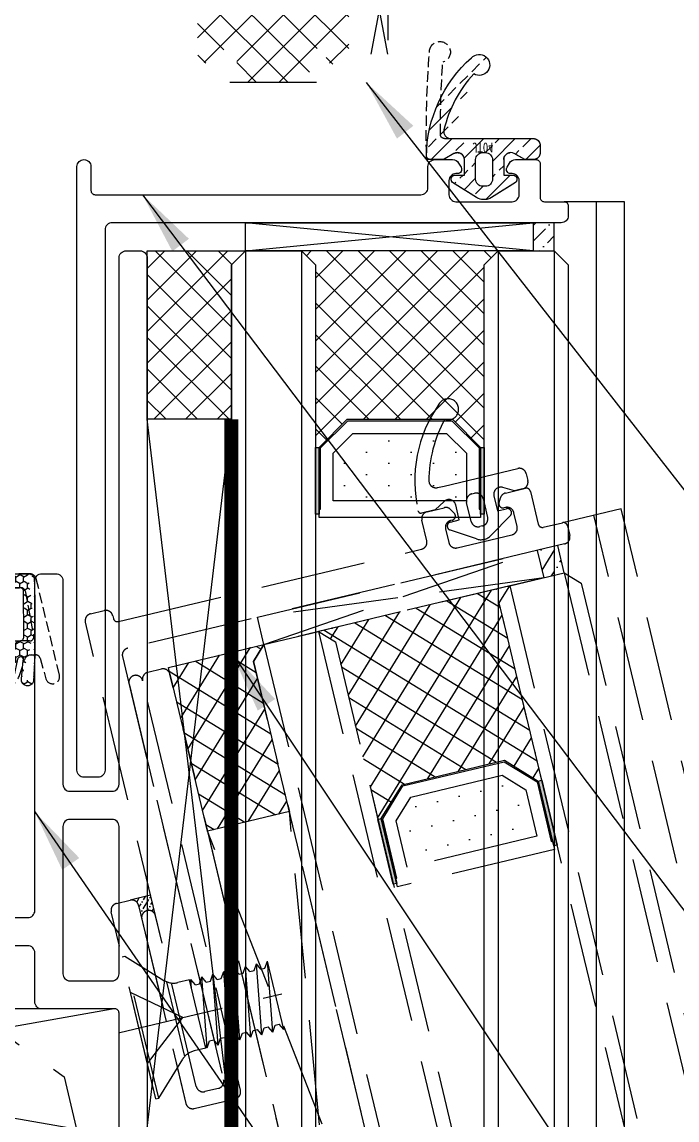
# Model space of a CAD drawing. Extents: x -160106 to 966792, y -663931 to 1550022.
# Drawn here: x -54672.7 to -54626, y -86045.3 to -85967.1 of the extents above; entities that cross this region are included whole.
import ezdxf
from ezdxf.enums import TextEntityAlignment as Align

# ---------------------------------------------------------------- set-up
doc = ezdxf.new("R2010")
doc.units = 0
doc.linetypes.add('ZN-DASH', pattern=[0.35, 0.25, -0.1])
for name, color, linetype in [('!ZN1-填充-8', 8, 'Continuous'), ('!ZN1-标注-173', 173, 'Continuous'), ('!ZN3-玻璃幕墙-4', 4, 'Continuous'), ('!ZN4-辅助材料-1', 1, 'Continuous'), ('!ZN5-铝材投影-112', 112, 'Continuous'), ('!ZN5-铝材断面-6', 6, 'Continuous'), ('!ZN6-虚线-8', 8, 'ZN-DASH'), ('1辅助材料', 1, 'Continuous'), ('Fill', 8, 'Continuous')]:
    doc.layers.add(name, color=color, linetype=linetype)
doc.styles.add('ZNDimTStyle', font='ROMANS.shx', dxfattribs={"width": 0.7, "bigfont": 'CHINESE.shx'})
doc.styles.add('黑体', font='simhei.ttf', dxfattribs={"height": 12})
doc.dimstyles.new('ZN机械-3', dxfattribs={"dimscale": 3, "dimtxt": 2.5, "dimasz": 1.5, "dimexe": 1, "dimexo": 2, "dimgap": 0.9, "dimtad": 1, "dimdec": 0, "dimzin": 0, "dimdsep": 46, "dimtxsty": 'ZNDimTStyle', "dimcen": 2.5, "dimdle": 1, "dimclrd": 173, "dimclre": 173, "dimclrt": 7, "dimazin": 2, "dimtfac": 1, "dimtdec": 4, "dimtix": 1, "dimtmove": 2, "dimatfit": 3, "dimfxl": 0, "dimfrac": 2, "dimtolj": 1, "dimtzin": 0, "dimarcsym": 0})

# ---------------------------------------------------------------- blocks, each defined once
blk = doc.blocks.new('*U1374')
at = {"layer": '!ZN1-填充-8'}
h = blk.add_hatch(dxfattribs=at)
h.set_pattern_fill('ANSI37', color=256, scale=0.5, style=0)
h.set_pattern_definition([(45, (6, 0), (-1.12253, 1.12253), []), (135, (6, 0), (-1.12253, -1.12253), [])])
h.paths.add_polyline_path([(0, 5), (0, 19), (1, 18), (14, 18), (14, 17.75), (12, 15.75), (12, 8.25), (14, 6.25), (14, 6), (1, 6)])
for points in [[(18.75, 18), (14, 18), (14, 17.75), (18.75, 17.75)], [(18.75, 6.25), (14, 6.25), (14, 6), (18.75, 6)]]:
    blk.add_hatch(color=256, dxfattribs=at).paths.add_polyline_path(points)
h = blk.add_hatch(dxfattribs=at)
h.set_pattern_fill('DOTS', color=8, style=0)
h.set_pattern_definition([(0, (6, 0), (0.79375, 1.5875), [0, -1.5875])])
h.paths.add_polyline_path([(13, 15.336), (13, 8.664), (14.414, 7.25), (17.8, 7.25), (17.8, 16.75), (14.414, 16.75)])
for p, q in [((0, 23), (421.5, 23)), ((0, 19), (421.5, 19)), ((0, 5), (421.5, 5)), ((0, 1), (421.5, 1))]:
    blk.add_line(p, q, dxfattribs=at)
at = {"layer": '!ZN3-玻璃幕墙-4'}
for points in [[(421.5, 24), (1, 24), (0, 23), (0, 19), (1, 18), (421.5, 18)], [(421.5, 6), (1, 6), (0, 5), (0, 1), (1, 0), (421.5, 0)]]:
    blk.add_lwpolyline(points, dxfattribs=at)
at = {"layer": '!ZN4-辅助材料-1'}
for points in [[(0, 5), (0, 19), (1, 18), (14, 18), (14, 17.75), (12, 15.75), (12, 8.25), (12, 8.25), (14, 6.25), (14, 6), (1, 6), (0, 5)], [(18.75, 18), (14, 18), (14, 17.75), (18.75, 17.75)], [(12, 15.75), (12, 8.25), (14, 6.25), (19, 6.25), (19, 17.75), (14, 17.75)], [(13, 15.336), (13, 8.664), (14.414, 7.25), (17.8, 7.25), (17.8, 16.75), (14.414, 16.75)], [(18.75, 6.25), (14, 6.25), (14, 6), (18.75, 6)]]:
    blk.add_lwpolyline(points, close=True, dxfattribs=at)
blk.add_lwpolyline([(18.4, 17.75), (18.4, 17.65), (14.041, 17.65), (12.1, 15.709), (12.1, 8.291), (14.041, 6.35), (18.4, 6.35), (18.4, 6.25), (18.4, 6.35)], dxfattribs=at)
at = {"layer": 'Defpoints', "color": 250}
for p in [(0, 24), (0, 18), (0, 6), (12, 6), (0, 0)]:
    blk.add_point(p, dxfattribs=at)
blk = doc.blocks.new('JT03')
at = {"layer": '!ZN1-填充-8', "ltscale": 15}
h = blk.add_hatch(dxfattribs=at)
h.set_pattern_fill('ANSI36', color=256, scale=0.4, style=0)
h.set_pattern_definition([(45, (34118.9051, 42239.53565), (0.3367596045, 1.234785217), [1.5875, -0.3175, 0, -0.3175])])
edge = h.paths.add_edge_path(flags=16)
edge.add_line((0.3, -3), (-0.3, -3))
edge.add_arc((-0.3, -2.7), 0.3, 180, 270, ccw=False)
edge.add_line((-0.6, -2.7), (-0.6, -1.3))
edge.add_arc((-0.3, -1.3), 0.3, 90, 180, ccw=False)
edge.add_line((-0.3, -1), (0.3, -1))
edge.add_arc((0.3, -1.3), 0.3, 0, 90, ccw=False)
edge.add_line((0.6, -1.3), (0.6, -2.7))
edge.add_arc((0.3, -2.7), 0.3, -90, 0, ccw=False)
edge = h.paths.add_edge_path()
edge.add_line((1.4, -2.999), (1.4, -1.8))
edge.add_line((1.4, -1.8), (2.044, -1.8))
edge.add_arc((2.044, -1.5), 0.3, 270, 408.59794)
edge.add_line((2.243, -1.275), (0.532, -0.2))
edge.add_arc((0, -1.046), 1, 57.84456, 122.15545)
edge.add_line((-0.532, -0.2), (-2.243, -1.275))
edge.add_arc((-2.044, -1.5), 0.3, 131.40206, 270)
edge.add_line((-2.044, -1.8), (-1.4, -1.8))
edge.add_line((-1.4, -1.8), (-1.4, -2.999))
edge.add_line((-1.4, -2.999), (-3.5, -2.999))
edge.add_arc((-3.5, -3.499), 0.5, 90, 180)
edge.add_line((-4, -3.499), (-4, -4.099))
edge.add_line((-4, -4.099), (-1.325, -4.099))
edge.add_line((-1.325, -4.099), (-1.085, -4.419))
edge.add_arc((-0.925, -4.299), 0.2, 216.8699, 323.1301)
edge.add_line((-0.765, -4.419), (-0.585, -4.179))
edge.add_arc((-0.425, -4.299), 0.2, 36.8699, 143.1301, ccw=False)
edge.add_line((-0.265, -4.179), (-0.085, -4.419))
edge.add_arc((0.075, -4.299), 0.2, 216.8699, 323.1301)
edge.add_line((0.235, -4.419), (0.415, -4.179))
edge.add_arc((0.575, -4.299), 0.2, 36.8699, 143.1301, ccw=False)
edge.add_line((0.735, -4.179), (0.915, -4.419))
edge.add_arc((1.075, -4.299), 0.2, 216.8699, 323.1301)
edge.add_line((1.235, -4.419), (1.475, -4.099))
edge.add_line((1.475, -4.099), (4, -4.099))
edge.add_line((4, -4.099), (4, -3.5))
edge.add_arc((3.5, -3.5), 0.5, 359.99799, 449.96353)
edge.add_line((3.5, -3), (1.4, -2.999))
at = {"layer": '!ZN1-填充-8', "ltscale": 20}
h = blk.add_hatch(dxfattribs=at)
h.set_pattern_fill('HONEY', color=256, scale=0.2, style=0)
h.set_pattern_definition([(0, (0, 0), (0.47625, 0.274963), [0.3175, -0.635]), (120, (0, 0), (-0.47625, 0.274963), [0.3175, -0.635]), (60, (0, 0), (6e-08, 0.549926), [-0.635, 0.3175])])
edge = h.paths.add_edge_path()
edge.add_arc((-0.596, 44.976), 51.982, 266.61507, 270.65732, ccw=False)
edge.add_arc((-3.544, -6.486), 0.446, 83.50559, 254.23462, ccw=False)
edge.add_line((-3.494, -6.042), (-2.175, -6.179))
edge.add_arc((-2.13, -5.977), 0.206, 257.48351, 437.48351)
edge.add_line((-2.086, -5.776), (-3.317, -5.503))
edge.add_arc((-3, -4.555), 1, 180, 251.49798, ccw=False)
edge.add_line((-4, -4.555), (-4, -4.099))
edge.add_line((-4, -4.099), (-3, -4.099))
edge.add_line((-3, -4.099), (-3, -4.193))
edge.add_arc((-2.5, -4.193), 0.5, 180, 251.79911)
edge.add_line((-2.656, -4.668), (-1.132, -5.042))
edge.add_arc((-1.288, -5.517), 0.5, 0, 71.79911, ccw=False)
edge.add_line((-0.788, -5.517), (-0.788, -5.921))
edge.add_arc((-0.488, -5.921), 0.301, 179.98318, 270.35947)
edge.add_line((-0.486, -6.221), (2.781, -6.202))
edge.add_arc((2.7, -5.913), 0.3, 285.75378, 359.99721)
edge.add_line((3, -5.913), (3, -4.099))
edge.add_line((3, -4.099), (4, -4.099))
edge.add_line((4, -4.099), (4, -6.519))
edge.add_arc((3.605, -6.563), 0.397, -85.63524, 6.43671, ccw=False)
edge.add_arc((0.524, 101.742), 108.746, 269.72348, 271.6397, ccw=False)
at = {"layer": '!ZN4-辅助材料-1'}
blk.add_lwpolyline([(1.4, -2.999), (1.4, -1.8), (2.044, -1.8, 0.691129), (2.243, -1.275), (0.532, -0.2, 0.288214), (-0.532, -0.2), (-2.243, -1.275, 0.691129), (-2.044, -1.8), (-1.4, -1.8), (-1.4, -2.999), (-3.5, -2.999, 0.414214), (-4, -3.499), (-4, -4.099), (-1.325, -4.099), (-1.085, -4.419, 0.5), (-0.765, -4.419), (-0.585, -4.179, -0.5), (-0.265, -4.179), (-0.085, -4.419, 0.5), (0.235, -4.419), (0.415, -4.179, -0.5), (0.735, -4.179), (0.915, -4.419, 0.5), (1.235, -4.419), (1.475, -4.099), (4, -4.099), (4, -3.5, 0.414037), (3.5, -3)], format="xyb", close=True, dxfattribs=at)
at = {"layer": '!ZN4-辅助材料-1', "color": 1}
blk.add_lwpolyline([(0.3, -3), (-0.3, -3, -0.414214), (-0.6, -2.7), (-0.6, -1.3, -0.414214), (-0.3, -1), (0.3, -1, -0.414214), (0.6, -1.3), (0.6, -2.7, -0.414214)], format="xyb", close=True, dxfattribs=at)
at = {"layer": '!ZN4-辅助材料-1'}
blk.add_lwpolyline([(0, -7.002, -0.017639), (-3.666, -6.915, -0.9222), (-3.494, -6.042), (-2.175, -6.179, 1), (-2.086, -5.776), (-3.317, -5.503, -0.3225), (-4, -4.555), (-4, -4.099), (-3, -4.099), (-3, -4.193, 0.323951), (-2.656, -4.668), (-1.132, -5.042, -0.323951), (-0.788, -5.517), (-0.788, -5.921, 0.416138), (-0.486, -6.221), (2.781, -6.202, 0.335777), (3, -5.913), (3, -4.099), (4, -4.099), (4, -6.519, -0.424845), (3.636, -6.959, -0.008361), (-0.001, -7.002)], format="xyb", dxfattribs=at)
at = {"layer": '!ZN6-虚线-8', "color": 8, "linetype": 'ZN-DASH', "ltscale": 3}
blk.add_lwpolyline([(-4, -4.099), (-4, -4.928, 0.3225), (-3.317, -5.876), (-2.132, -6.266, -0.323951), (-1.788, -6.741), (-1.788, -7.082, -0.33579), (-2.007, -7.371), (-3.478, -7.786, 1), (-3.206, -8.748), (3.636, -7.1, 0.335777), (4, -6.619), (4, -4.099), (3, -4.099), (3, -6.013, -0.335777), (2.781, -6.302), (-0.407, -6.919, -0.497241), (-0.788, -6.631), (-0.788, -6.017, 0.323951), (-1.132, -5.542), (-2.656, -5.041, -0.323951), (-3, -4.566), (-3, -4.099)], format="xyb", close=True, dxfattribs=at)
at = {"layer": 'Defpoints', "ltscale": 15, "style": '黑体', "width": 0.8}
blk.add_text('JT03', height=0.7, dxfattribs=at).set_placement((0.994, -3.903), align=Align.CENTER)
blk = doc.blocks.new('g4')
at = {"layer": '!ZN4-辅助材料-1', "linetype": 'ZN-DASH', "ltscale": 30}
blk.add_lwpolyline([(-54.668, 190.199), (-49.383, 200.32, -0.455726), (-46.447, 201.022), (-37.16, 194.38), (9.766, -2.15, -0.626789), (-7.742, -6.33)], format="xyb", close=True, dxfattribs=at)
blk = doc.blocks.new('滑撑')
at = {"layer": '!ZN4-辅助材料-1', "linetype": 'ZN-DASH', "ltscale": 20}
blk.add_blockref('g4', (54.241, -217.216), dxfattribs=at)
blk = doc.blocks.new('20201207132729修')
at = {"layer": '!ZN1-填充-8', "linetype": 'ZN-DASH', "ltscale": 30}
h = blk.add_hatch(dxfattribs=at)
h.set_pattern_fill('ANSI36', color=256, scale=0.5, angle=13.42936, style=0)
h.set_pattern_definition([(58.429364, (-83369.4192, -47808.5754), (0.0509714196, 1.59904209), [1.984375, -0.396875, 0, -0.396875])])
h.paths.add_polyline_path([(21.182, 36.158), (21.646, 34.213), (20.187, 33.864), (19.723, 35.81)])
h = blk.add_hatch(dxfattribs=at)
h.set_pattern_fill('ANSI37', color=256, scale=0.5, angle=13.42936, style=0)
h.set_pattern_definition([(58.429364, (-51111.8048, -40075.5708), (-1.35254264, 0.83113456), []), (148.429364, (-51111.8048, -40075.5708), (-0.83113456, -1.35254264), [])])
h.paths.add_polyline_path([(17.755, 33.284), (4.138, 30.032), (5.343, 29.292), (8.362, 16.647), (8.606, 16.705), (10.086, 19.115), (17.381, 20.857), (19.791, 19.376), (20.034, 19.434), (17.015, 32.079)])
h = blk.add_hatch(dxfattribs=at)
h.set_pattern_fill('ANSI37', color=256, angle=103.42936, style=0)
h.set_pattern_definition([(148.429364, (-2176.137, -61497.5225), (-0.83113456, -1.35254264), []), (238.429364, (-2176.137, -61497.5225), (1.35254264, -0.83113456), [])])
h.paths.add_polyline_path([(-3.774, 15.806), (-6.445, 26.991), (-6.561, 27.478), (0.248, 29.103), (-0.493, 27.898), (2.062, 17.199)])
h = blk.add_hatch(dxfattribs=at)
h.set_pattern_fill('DOTS', color=256, angle=13.42936, style=0)
h.set_pattern_definition([(13.429364, (-51111.8048, -40075.5708), (0.40335529, 1.72843855), [0, -1.5875])])
h.paths.add_polyline_path([(10.722, 18.239), (17.211, 19.788), (18.915, 18.741), (19.701, 15.448), (10.461, 13.242), (9.674, 16.535)])
for points in [[(20.894, 14.756), (19.791, 19.376), (20.034, 19.434), (21.137, 14.814)], [(9.466, 12.027), (8.362, 16.647), (8.606, 16.705), (9.709, 12.085)]]:
    blk.add_hatch(color=256, dxfattribs=at).paths.add_polyline_path(points)
h = blk.add_hatch(dxfattribs=at)
h.set_pattern_fill('ANSI36', color=256, scale=0.2, angle=13.42936, style=0)
h.set_pattern_definition([(58.42936397, (-26177.54353, -50554.8144), (0.0203885678, 0.639616836), [0.79375, -0.15875, 0, -0.15875])])
h.paths.add_polyline_path([(-8.078, 10.151), (-8.078, 10.151, -0.414214), (-7.476, 9.781), (-7.824, 11.24), (-9.283, 10.892, -0.414214), (-8.681, 10.522), (-8.449, 9.549, -0.414214)])
for p, q in [((119.898, -364.353), (23.751, 38.314)), ((21.646, 34.213), (21.182, 36.158)), ((0.248, 29.103), (19.723, 35.81)), ((20.187, 33.864), (-0.217, 31.049)), ((21.646, 34.213), (116.814, -364.353)), ((17.755, 33.284), (112.701, -364.353)), ((4.138, 30.032), (98.308, -364.353)), ((0.248, 29.103), (94.195, -364.353)), ((6.213, -26.019), (2.062, 17.199)), ((12.049, -24.625), (-3.774, 15.806)), ((-7.824, 11.24), (-9.283, 10.892)), ((-9.86, 6.847), (-9.665, 6.894)), ((-7.445, -3.268), (-9.86, 6.847)), ((-7.25, -3.222), (-9.665, 6.894)), ((-9.665, 6.894), (-6.871, 5.177)), ((-0.456, 5.872), (-0.284, 6.358)), ((0.099, 1.309), (-0.284, 6.358)), ((0.032, 5.988), (-0.284, 6.358)), ((0.322, 6.057), (0.494, 6.544)), ((1.655, 1.68), (0.494, 6.544)), ((0.877, 1.495), (0.494, 6.544)), ((-3.568, 5.128), (-3.397, 5.615)), ((-3.014, 0.566), (-3.397, 5.615)), ((-3.08, 5.245), (-3.397, 5.615)), ((-2.79, 5.314), (-2.619, 5.8)), ((-2.236, 0.751), (-2.619, 5.8)), ((-2.302, 5.431), (-2.619, 5.8)), ((-2.302, 5.431), (-2.012, 5.5)), ((-2.012, 5.5), (-1.841, 5.986)), ((-1.458, 0.937), (-1.841, 5.986)), ((-1.524, 5.617), (-1.841, 5.986)), ((-1.524, 5.617), (-1.234, 5.686)), ((-1.234, 5.686), (-1.063, 6.172)), ((-0.679, 1.123), (-1.063, 6.172)), ((-0.746, 5.802), (-1.063, 6.172)), ((-0.746, 5.802), (-0.456, 5.872)), ((0.032, 5.988), (0.322, 6.057)), ((-5.392, -0.239), (-6.66, 5.072)), ((-5.05, 5.22), (-5.888, 5.02)), ((-3.889, 0.357), (-5.05, 5.22)), ((-5.014, 5.069), (-4.953, 5.243)), ((-4.637, 4.873), (-4.953, 5.243)), ((-4.905, 4.612), (-4.953, 5.243)), ((-4.637, 4.873), (-4.346, 4.943)), ((-4.346, 4.943), (-4.175, 5.429)), ((-3.792, 0.38), (-4.175, 5.429)), ((-3.859, 5.059), (-4.175, 5.429)), ((-3.859, 5.059), (-3.568, 5.128)), ((-3.08, 5.245), (-2.79, 5.314)), ((-10.019, 1.463), (1.534, 4.222)), ((-5.54, 2.533), (-9.256, 4.318)), ((-8.048, -0.739), (-5.54, 2.533)), ((-0.679, 1.123), (-0.508, 1.609)), ((-0.508, 1.609), (-0.218, 1.678)), ((0.099, 1.309), (-0.218, 1.678)), ((0.099, 1.309), (0.27, 1.795)), ((0.27, 1.795), (0.56, 1.864)), ((0.877, 1.495), (0.56, 1.864)), ((0.877, 1.495), (1.048, 1.981)), ((1.048, 1.981), (1.339, 2.05)), ((1.655, 1.68), (1.339, 2.05)), ((-3.792, 0.38), (-3.62, 0.866)), ((-3.62, 0.866), (-3.33, 0.935)), ((-3.014, 0.566), (-3.33, 0.935)), ((-3.014, 0.566), (-2.842, 1.052)), ((-2.842, 1.052), (-2.552, 1.121)), ((-2.236, 0.751), (-2.552, 1.121)), ((-2.236, 0.751), (-2.064, 1.237)), ((-2.064, 1.237), (-1.774, 1.307)), ((-1.458, 0.937), (-1.774, 1.307)), ((-1.458, 0.937), (-1.286, 1.423)), ((-1.286, 1.423), (-0.996, 1.493)), ((-0.679, 1.123), (-0.996, 1.493)), ((-3.889, 0.357), (-4.727, 0.156)), ((-3.792, 0.38), (-3.934, 0.546)), ((-7.25, -3.222), (-5.533, -0.427)), ((-7.445, -3.268), (-7.25, -3.222))]:
    blk.add_line(p, q, dxfattribs=at)
for points in [[(13.077, 40.389), (18.33, 41.643, -0.414214), (18.932, 41.273), (19.048, 40.789, -0.414214), (18.678, 40.187), (18.098, 40.048), (17.262, 40.293, 0.575867), (16.635, 39.697), (16.89, 38.629), (17.517, 38.779, -0.691129), (17.832, 38.314), (16.418, 36.871, -0.288214), (15.383, 36.624), (13.469, 37.272, -0.691129), (13.54, 37.829), (14.167, 37.979), (13.912, 39.046, 0.575867), (13.084, 39.295), (12.449, 38.699), (11.476, 38.467, -0.414214), (11.235, 38.615), (11.233, 38.624, -0.21258), (12.716, 46.227, -2.116586), (13.135, 45.146, 0.127199), (12.002, 40.766, 0.484661), (12.618, 40.28), (13.077, 40.389)], [(-8.39, 26.527, -0.414214), (-8.02, 27.129), (-7.047, 27.361, -0.414214), (-6.445, 26.991), (6.445, -26.991, 0.414214)], [(-5.169, -12.8), (-10.626, 10.057, -0.414214), (-10.256, 10.66), (-9.283, 10.892, -0.414214), (-8.681, 10.522), (-5.313, -3.582, 0.414214), (-4.711, -3.952), (-1.793, -3.255, 0.414214), (-1.423, -2.653), (-8.39, 26.527)], [(-8.39, 26.527, 0.414214), (-8.993, 26.897), (-8.993, 26.897, 0.414214), (-9.363, 26.295), (-2.628, -1.913, -0.414214), (-2.998, -2.515), (-3.97, -2.747, -0.414214), (-4.573, -2.377), (-7.476, 9.781, 0.414214), (-8.078, 10.151), (-8.079, 10.151, 0.414214), (-8.449, 9.549), (-5.313, -3.582, 0.414214), (-4.711, -3.952), (-1.793, -3.255, 0.414214), (-1.423, -2.653), (-8.39, 26.527)]]:
    blk.add_lwpolyline(points, format="xyb", dxfattribs=at)
for points in [[(-10.524, 31.158), (-10.478, 30.963, 0.414214), (-10.116, 30.741), (11.477, 35.897, 0.414214), (11.847, 36.499), (11.499, 37.958, -0.414214), (11.869, 38.561), (13.088, 38.852, -0.267949), (13.568, 38.709), (13.806, 38.458, -0.57735), (13.657, 37.96), (13.56, 37.937, 0.414214), (13.19, 37.334), (13.422, 36.361, 0.414214), (14.025, 35.991), (17.915, 36.92, 0.414214), (18.286, 37.523), (18.053, 38.495, 0.414214), (17.451, 38.866), (17.354, 38.842, -0.57735), (16.996, 39.22), (17.095, 39.552, -0.267949), (17.458, 39.895), (18.872, 40.233, -0.414214), (19.234, 40.011), (19.791, 37.677, 0.414214), (20.152, 37.454), (21.514, 37.78, -0.414214), (21.876, 37.557), (22.038, 36.877, -0.414214), (21.668, 36.274), (19.762, 35.819), (-9.457, 28.842, 0.414214), (-9.827, 28.24), (-2.628, -1.913, -0.414214), (-2.998, -2.515), (-3.97, -2.747, -0.414214), (-4.573, -2.377), (-12.469, 30.693, -0.414214), (-12.099, 31.296), (-11.126, 31.528, -0.414214)], [(15.857, 39.511), (16.182, 38.151, -0.414214), (15.812, 37.549), (15.617, 37.502, -0.414214), (15.015, 37.873), (14.69, 39.232, -0.414214), (15.06, 39.835), (15.255, 39.881, -0.414214)]]:
    blk.add_lwpolyline(points, format="xyb", close=True, dxfattribs=at)
for points in [[(121.954, -364.353), (25.697, 38.778), (21.514, 37.78)], [(111.673, -364.353), (17.015, 32.079), (17.755, 33.284), (21.646, 34.213), (22.851, 33.472), (117.842, -364.353)], [(93.167, -364.353), (-0.493, 27.898), (0.248, 29.103), (4.138, 30.032), (5.343, 29.292), (99.336, -364.353)], [(9.627, 12.426), (9.725, 12.449), (8.712, 16.688), (10.15, 19.028), (17.364, 20.75), (19.703, 19.313), (20.716, 15.073), (20.813, 15.097), (20.716, 15.073)]]:
    blk.add_lwpolyline(points, dxfattribs=at)
for points in [[(-0.217, 31.049), (19.723, 35.81), (20.187, 33.864), (0.248, 29.103)], [(17.755, 33.284), (4.138, 30.032), (5.343, 29.292), (8.362, 16.647), (8.606, 16.705), (10.086, 19.115), (17.381, 20.857), (17.381, 20.857), (19.791, 19.376), (20.034, 19.434), (17.015, 32.079), (17.755, 33.284)], [(-3.774, 15.806), (-6.445, 26.991), (-6.561, 27.478), (0.248, 29.103), (-0.493, 27.898), (2.062, 17.199)], [(10.086, 19.115), (17.381, 20.857), (19.791, 19.376), (20.952, 14.513), (9.767, 11.842), (8.606, 16.705)], [(10.722, 18.239), (17.211, 19.788), (18.915, 18.741), (19.701, 15.448), (10.461, 13.242), (9.674, 16.535)], [(20.894, 14.756), (19.791, 19.376), (20.034, 19.434), (21.137, 14.814)], [(12.049, -24.625), (2.062, 17.199), (-3.774, 15.806), (6.213, -26.019)], [(9.466, 12.027), (8.362, 16.647), (8.606, 16.705), (9.709, 12.085)]]:
    blk.add_lwpolyline(points, close=True, dxfattribs=at)
for centre, start, end in [((-6.19, 6.284), 238.42936, 283.42936), ((-4.425, -1.108), 103.42936, 148.42936)]:
    blk.add_arc(centre, 1.3, start, end, dxfattribs=at)
for p in [(16.783, 33.051), (5.111, 30.265), (-0.725, 28.871), (19.57, 21.38)]:
    blk.add_point(p, dxfattribs=at)
blk = doc.blocks.new('JT04')
at = {"layer": '!ZN1-填充-8'}
h = blk.add_hatch(dxfattribs=at)
h.set_pattern_fill('ANSI33', color=256, scale=0.5, style=0)
h.set_pattern_definition([(45, (35969.105, 42810.8134), (-1.122532015, 1.122532015), []), (45, (35970.2275, 42810.8134), (-1.122532015, 1.122532015), [0.79375, -0.396875])])
edge = h.paths.add_edge_path(flags=16)
edge.add_line((-2.998, -0.6), (-1.6, -0.6))
edge.add_arc((-1.6, -0.1), 0.5, 270, 360)
edge.add_line((-1.1, -0.1), (-1.1, 0.1))
edge.add_arc((-1.6, 0.1), 0.5, 0, 90)
edge.add_line((-1.6, 0.6), (-2.998, 0.6))
edge.add_arc((-2.998, 0.1), 0.5, 90, 180)
edge.add_line((-3.498, 0.1), (-3.498, -0.1))
edge.add_arc((-2.998, -0.1), 0.5, 180, 270)
edge = h.paths.add_edge_path()
edge.add_line((-4.498, 1.9), (-4.498, -3.5))
edge.add_arc((-3.998, -3.5), 0.5, 180, 270)
edge.add_line((-3.998, -4), (-3.5, -4))
edge.add_arc((-3.5, -3.5), 0.5, 270, 360)
edge.add_line((-3, -3.5), (-3, -2.904))
edge.add_line((-3, -2.904), (-3.432, -2.148))
edge.add_arc((-2.998, -1.9), 0.5, 90, 209.74488, ccw=False)
edge.add_line((-2.998, -1.4), (-1.9, -1.4))
edge.add_line((-1.9, -1.4), (-1.9, -2.044))
edge.add_arc((-1.6, -2.044), 0.3, 180, 318.59794)
edge.add_line((-1.375, -2.243), (-0.3, -0.532))
edge.add_arc((-1.146, 0), 1, 327.84455, 392.15544)
edge.add_line((-0.3, 0.532), (-1.375, 2.243))
edge.add_arc((-1.6, 2.044), 0.3, 41.40206, 180)
edge.add_line((-1.9, 2.044), (-1.9, 1.4))
edge.add_line((-1.9, 1.4), (-2.998, 1.4))
edge.add_arc((-2.998, 1.9), 0.5, 150.25512, 270, ccw=False)
edge.add_line((-3.432, 2.148), (-3, 2.904))
edge.add_line((-3, 2.904), (-3, 3.904))
edge.add_arc((-3.2, 3.904), 0.2, 0, 90)
edge.add_line((-3.2, 4.104), (-3.209, 4.104))
edge.add_arc((-3.133, -5.417), 9.521, 90.45741, 138.46248)
edge.add_arc((-9.75, 0.346), 0.75, 132.78754, 391.63231)
edge.add_arc((-3.015, -5.931), 9.036, 103.4306, 132.42684, ccw=False)
edge.add_arc((-4.998, 2.372), 0.5, 0, 103.4306, ccw=False)
edge.add_line((-4.498, 2.372), (-4.498, 1.9))
at = {"layer": '!ZN4-辅助材料-1', "color": 1}
blk.add_lwpolyline([(-4.498, 1.9), (-4.498, -3.5, 0.414214), (-3.998, -4), (-3.5, -4, 0.414214), (-3, -3.5), (-3, -2.904), (-3.432, -2.148, -0.575867), (-2.998, -1.4), (-1.9, -1.4), (-1.9, -2.044, 0.691129), (-1.375, -2.243), (-0.3, -0.532, 0.288214), (-0.3, 0.532), (-1.375, 2.243, 0.691129), (-1.9, 2.044), (-1.9, 1.4), (-2.998, 1.4, -0.575867), (-3.432, 2.148), (-3, 2.904), (-3, 3.904, 0.414214), (-3.2, 4.104), (-3.209, 4.104, 0.21258), (-10.259, 0.896, 2.116586), (-9.111, 0.739, -0.127199), (-5.114, 2.858, -0.484661), (-4.498, 2.372), (-4.498, 1.9)], format="xyb", dxfattribs=at)
blk.add_lwpolyline([(-2.998, -0.6), (-1.6, -0.6, 0.414214), (-1.1, -0.1), (-1.1, 0.1, 0.414214), (-1.6, 0.6), (-2.998, 0.6, 0.414214), (-3.498, 0.1), (-3.498, -0.1, 0.414214)], format="xyb", close=True, dxfattribs=at)
at = {"layer": '!ZN6-虚线-8', "color": 8, "linetype": 'ZN-DASH', "ltscale": 3}
blk.add_lwpolyline([(-4.498, -3.5, 0.414214), (-3.998, -4), (-3.5, -4, 0.414214), (-3, -3.5), (-3, -2.904), (-3.432, -2.148, -0.575867), (-2.998, -1.4), (-1.9, -1.4), (-1.9, -2.044, 0.691129), (-1.375, -2.243), (-0.3, -0.532, 0.288214), (-0.3, 0.532), (-1.375, 2.243, 0.691129), (-1.9, 2.044), (-1.9, 1.4), (-2.998, 1.4, -0.575867), (-3.432, 2.148), (-3, 2.904), (-3, 3.805, 0.409469), (-3.295, 4.105, 0.021847), (-10.659, 3.896, 2.016412), (-9.937, 2.946, -0.014687), (-4.799, 3.114, -0.415315), (-4.498, 2.814), (-4.498, 1.9)], format="xyb", close=True, dxfattribs=at)
at = {"layer": 'Defpoints', "ltscale": 15, "style": '黑体', "width": 0.8}
blk.add_text('JT04', height=0.7, rotation=270, dxfattribs=at).set_placement((-4.203, 0.086), align=Align.CENTER)
blk = doc.blocks.new('3mm厚胶条')
at = {"layer": 'Fill'}
h = blk.add_hatch(dxfattribs=at)
h.set_pattern_fill('ANSI31', color=256, scale=0.5)
h.set_pattern_definition([(45, (0, 0), (-0.56127, 0.56127), [])])
edge = h.paths.add_edge_path()
edge.add_arc((0.204, 0.3), 0.3, 269.97595, 360, ccw=False)
edge.add_line((0.204, 0), (-0.196, 0))
edge.add_arc((-0.196, 0.3), 0.3, 180, 269.97416, ccw=False)
edge.add_line((-0.496, 0.3), (-0.496, 1.118))
edge.add_arc((-0.625, 1.119), 0.129, 359.2239, 445.19681)
edge.add_line((-0.614, 1.248), (-0.726, 1.243))
edge.add_arc((-0.701, 0.721), 0.522, 92.70673, 167.70673)
edge.add_line((-1.211, 0.832), (-1.413, -2.02))
edge.add_arc((-2.011, -1.941), 0.603, 283.80453, 352.49099, ccw=False)
edge.add_arc((-1.711, -3.237), 0.727, 102.39558, 140.14034)
edge.add_arc((-2.145, -2.852), 0.148, 146.78314, 273.18259)
edge.add_line((-2.137, -3), (-1.716, -3))
edge.add_arc((-1.717, -2.149), 0.851, 270.05518, 332.80197)
edge.add_arc((1.052, -4.488), 2.802, 102.32254, 135.91072, ccw=False)
edge.add_line((0.454, -1.75), (0.769, -1.638))
edge.add_arc((0.782, -1.712), 0.0746, -26.0489, 99.70673, ccw=False)
edge.add_line((0.849, -1.744), (0.857, -2.579))
edge.add_arc((0.656, -2.48), 0.224, 272.70673, 333.9511, ccw=False)
edge.add_line((0.667, -2.704), (0.547, -2.71))
edge.add_arc((0.55, -2.855), 0.145, 91.20641, 274.34912)
edge.add_line((0.561, -3), (0.884, -3))
edge.add_arc((0.838, -2.487), 0.515, 275.1038, 331.81487)
edge.add_line((1.292, -2.73), (1.562, -1.661))
edge.add_arc((-1.092, -1.175), 2.698, 349.63716, 413.7361)
edge.add_line((0.504, 1), (0.504, 0.3))
at = {"layer": '1辅助材料'}
blk.add_lwpolyline([(0.504, 0.3, -0.414337), (0.204, 0), (-0.196, 0, -0.414081), (-0.496, 0.3), (-0.496, 1.118, 0.393774), (-0.614, 1.248), (-0.726, 1.243, 0.339454), (-1.211, 0.832), (-1.413, -2.02, -0.309009), (-1.867, -2.527, 0.166198), (-2.269, -2.771, 0.615201), (-2.137, -3), (-1.716, -3, 0.280837), (-0.96, -2.538, -0.147614), (0.454, -1.75), (0.769, -1.638, -0.611335), (0.849, -1.744), (0.857, -2.579, -0.273777), (0.667, -2.704), (0.547, -2.71, 1.027808), (0.561, -3), (0.884, -3, 0.252626), (1.292, -2.73), (1.562, -1.661, 0.287213), (0.504, 1), (0.504, 0.3)], format="xyb", dxfattribs=at)
blk = doc.blocks.new('20250828095116', base_point=(-112701.345, -32061.512))
at = {"layer": '!ZN1-填充-8'}
h = blk.add_hatch(dxfattribs=at)
h.set_pattern_fill('ANSI37', color=256, angle=90, style=0)
h.set_pattern_definition([(135, (0, 0), (-1.122532015, -1.122532015), []), (225, (0, 0), (1.122532015, -1.122532015), [])])
h.paths.add_polyline_path([(-112708.345, -32049.512), (-112708.345, -32061.012), (-112708.345, -32061.512), (-112701.345, -32061.512), (-112702.345, -32060.512), (-112702.345, -32049.512)])
at = {"layer": '!ZN1-填充-8', "ltscale": 15}
for p, q in [((-112708.345, -31999.012), (-112702.345, -32049.512)), ((-112702.345, -31999.012), (-112708.345, -32049.512))]:
    blk.add_line(p, q, dxfattribs=at)
at = {"layer": '!ZN4-辅助材料-1', "ltscale": 20, "const_width": 1}
blk.add_lwpolyline([(-112702.345, -32049.512), (-112702.345, -31997.046)], dxfattribs=at)
at = {"layer": '!ZN4-辅助材料-1'}
for points in [[(-112702.345, -31999.012), (-112702.345, -32049.512), (-112708.345, -32049.512), (-112708.345, -31999.012)], [(-112708.345, -32049.512), (-112708.345, -32061.012), (-112708.345, -32061.512), (-112701.345, -32061.512), (-112702.345, -32060.512), (-112702.345, -32049.512)]]:
    blk.add_lwpolyline(points, close=True, dxfattribs=at)
at = {"layer": '!ZN1-标注-173', "ltscale": 50, "extrusion": (0, 0, -1), "zscale": -1, "rotation": 270}
blk.add_blockref('3mm厚胶条', (112705.345, -31997.008), dxfattribs=at)
blk = doc.blocks.new('20250828095135', base_point=(-112732.745, -32047.512))
at = {"layer": '!ZN5-铝材断面-6'}
blk.add_lwpolyline([(-112712.345, -32067.512), (-112712.345, -32065.812, -0.414214), (-112712.045, -32065.512), (-112688.845, -32065.512, -0.414214), (-112688.345, -32066.012), (-112688.345, -32067.512, 0.414214), (-112687.845, -32068.012), (-112686.591, -32068.012, 0.267949), (-112686.158, -32067.762), (-112685.985, -32067.462, 0.57735), (-112686.245, -32067.012), (-112686.345, -32067.012, -0.414214), (-112686.845, -32066.512), (-112686.845, -32065.512, -0.414214), (-112686.345, -32065.012), (-112682.345, -32065.012, -0.414214), (-112681.845, -32065.512), (-112681.845, -32066.512, -0.414214), (-112682.345, -32067.012), (-112682.445, -32067.012, 0.57735), (-112682.705, -32067.462), (-112682.532, -32067.762, 0.267949), (-112682.099, -32068.012), (-112680.645, -32068.012, 0.414214), (-112680.345, -32067.712), (-112680.345, -32065.312, -0.414214), (-112680.045, -32065.012), (-112678.645, -32065.012, 0.414214), (-112678.345, -32064.712), (-112678.345, -32064.012, 0.414214), (-112678.845, -32063.512), (-112680.805, -32063.512), (-112710.845, -32063.512, -0.414214), (-112711.345, -32063.012), (-112711.345, -32024.512, 0.414214), (-112711.845, -32024.012), (-112712.845, -32024.012, 0.414214), (-112713.345, -32024.512), (-112713.345, -32067.512, 0.414214), (-112712.845, -32068.012), (-112712.845, -32068.012, 0.414214)], format="xyb", close=True, dxfattribs=at)
blk = doc.blocks.new('20250828095149', base_point=(-112732.745, -32047.512))
at = {"layer": '!ZN1-填充-8', "ltscale": 15}
for p, q in [((-112761.845, -31998.512), (-112710.845, -32007.512)), ((-112761.845, -32007.512), (-112710.845, -31998.512)), ((-112715.845, -32007.512), (-112740.845, -32007.512))]:
    blk.add_line(p, q, dxfattribs=at)
at = {"layer": '!ZN5-铝材断面-6'}
for points in [[(-112730.431, -32014.012), (-112716.845, -32014.012, -0.414214), (-112716.345, -32014.512), (-112716.345, -32038.012, 0.414214), (-112715.845, -32038.512), (-112714.845, -32038.512, 0.414214), (-112714.345, -32038.012), (-112714.345, -32023.512, -0.414214), (-112713.845, -32023.012), (-112710.845, -32023.012, -0.414214), (-112710.345, -32023.512), (-112710.345, -32061.012, 0.414214), (-112709.845, -32061.512), (-112708.845, -32061.512, 0.414214), (-112708.345, -32061.012), (-112708.345, -31998.512, -0.414214), (-112707.345, -31997.512), (-112705.845, -31997.512, 0.414214), (-112705.345, -31997.012, 0.414214), (-112705.845, -31996.512), (-112763.845, -31996.512, 0.414214), (-112764.345, -31997.012), (-112764.345, -32013.512, 0.414214), (-112763.845, -32014.012), (-112760.345, -32014.012, 0.414214), (-112759.845, -32013.512), (-112759.845, -32013.012, 0.414214), (-112760.345, -32012.512), (-112761.845, -32012.512, -0.414214), (-112762.345, -32012.012), (-112762.345, -32010.012, -0.414214), (-112761.845, -32009.512), (-112742.845, -32009.512, -0.414214), (-112742.345, -32010.012), (-112742.345, -32012.012, -0.414214), (-112742.845, -32012.512), (-112744.345, -32012.512, 0.414214), (-112744.845, -32013.012), (-112744.845, -32013.512, 0.414214), (-112744.345, -32014.012), (-112732.259, -32014.012, 0.198912), (-112731.906, -32013.866), (-112731.699, -32013.658, -0.414214), (-112730.991, -32013.658), (-112730.784, -32013.866, 0.198912)], [(-112735.595, -32012.012), (-112739.845, -32012.012, -0.414214), (-112740.345, -32011.512), (-112740.345, -32008.012, 0.414214), (-112740.845, -32007.512), (-112762.045, -32007.512, -0.414214), (-112762.345, -32007.212), (-112762.345, -31998.812, -0.414214), (-112762.045, -31998.512), (-112710.645, -31998.512, -0.414214), (-112710.345, -31998.812), (-112710.345, -32007.212, -0.414214), (-112710.645, -32007.512), (-112715.845, -32007.512, 0.414214), (-112716.345, -32008.012), (-112716.345, -32011.512, -0.414214), (-112716.845, -32012.012), (-112727.095, -32012.012, -0.414214), (-112727.595, -32011.512), (-112727.595, -32008.012, 0.414214), (-112728.095, -32007.512), (-112729.095, -32007.512, 0.414214), (-112729.595, -32008.012), (-112729.595, -32011.512, -0.414214), (-112730.095, -32012.012), (-112732.595, -32012.012, -0.414214), (-112733.095, -32011.512), (-112733.095, -32008.012, 0.414214), (-112733.595, -32007.512), (-112734.595, -32007.512, 0.414214), (-112735.095, -32008.012), (-112735.095, -32011.512, -0.414214)], [(-112710.345, -32010.012), (-112710.345, -32020.512, -0.414214), (-112710.845, -32021.012), (-112713.845, -32021.012, -0.414214), (-112714.345, -32020.512), (-112714.345, -32010.012, -0.414214), (-112713.845, -32009.512), (-112710.845, -32009.512, -0.414214)]]:
    blk.add_lwpolyline(points, format="xyb", close=True, dxfattribs=at)
blk = doc.blocks.new('20200528171243')
at = {"layer": '!ZN1-填充-8', "ltscale": 15}
h = blk.add_hatch(dxfattribs=at)
h.set_pattern_fill('ANSI36', color=256, scale=0.5, style=0)
h.set_pattern_definition([(45, (-2, -29.8455), (0.42095, 1.54348), [1.98438, -0.39687, 0, -0.39687])])
h.paths.add_polyline_path([(-2, -29.845), (0, -29.845), (0, -28.345), (-2, -28.345)])
at = {"layer": '!ZN3-玻璃幕墙-4', "color": 8, "ltscale": 15}
for p, q in [((0, -7.845), (-2, -28.345)), ((0, -28.345), (-2, -7.845))]:
    blk.add_line(p, q, dxfattribs=at)
at = {"layer": '!ZN4-辅助材料-1'}
blk.add_line((0, -29.845), (-2, -29.845), dxfattribs=at)
blk.add_lwpolyline([(-2, -7.845), (-2, -28.345), (0, -28.345), (0, -7.845)], close=True, dxfattribs=at)
blk = doc.blocks.new('20250828100248')
at = {"layer": '!ZN1-填充-8'}
h = blk.add_hatch(dxfattribs=at)
h.set_pattern_fill('ANSI37', color=8)
h.set_pattern_definition([(45, (76333.1129, -6600.1659), (-1.122532015, 1.122532015), []), (135, (76333.1129, -6600.1659), (-1.122532015, -1.122532015), [])])
h.paths.add_polyline_path([(73.565, 85.26, -0.393051), (74.064, 84.796, 0.929735), (75.261, 84.796, -0.47191), (75.891, 85.242, -0.477091), (76.857, 84.46), (76.857, 79.2, -0.414214), (76.057, 78.4, -0.58439), (75.259, 78.75, 1.051799), (74.062, 78.81), (74.062, 77), (68.382, 77, 0.414214), (68.882, 77.5), (68.882, 78.81, 0.959861), (67.684, 78.859, -0.390421), (67.186, 78.4, -0.556017), (66.087, 79.2), (66.087, 84.46, -0.477091), (67.054, 85.242, -0.47191), (67.684, 84.796, 0.929735), (68.881, 84.796, -0.393051), (69.379, 85.26)])
at = {"layer": '!ZN1-填充-8', "color": 8}
for p, q in [((79.644, 79), (78.444, 85.5)), ((79.644, 85.5), (78.444, 79))]:
    blk.add_line(p, q, dxfattribs=at)
at = {"layer": '!ZN1-填充-8', "ltscale": 15}
blk.add_line((35.75, 36.5), (-0.5, 44.5), dxfattribs=at)
blk.add_lwpolyline([(35.75, 38.5), (35.75, 45), (-0.5, 36.5)], dxfattribs=at)
at = {"layer": '!ZN4-辅助材料-1', "ltscale": 15}
for p, q in [((79.644, 84.5), (79.644, 80)), ((74.562, 77), (68.382, 77))]:
    blk.add_line(p, q, dxfattribs=at)
blk = doc.blocks.new('20250828100304')
at = {"layer": '!ZN5-铝材投影-112'}
blk.add_line((92, -407.5), (92, 17.5), dxfattribs=at)
blk.add_lwpolyline([(94, -407.5), (94, 17.5), (89.7, 17.5)], dxfattribs=at)
at = {"layer": '!ZN1-填充-8', "ltscale": 15, "extrusion": (0, 0, -1), "zscale": -1, "rotation": 270}
blk.add_blockref('20200528171243', (-59.154, 14), dxfattribs=at)
at = {"layer": '!ZN1-填充-8', "ltscale": 50, "xscale": -1, "rotation": 180}
blk.add_blockref('20250828095116', (67, 14), dxfattribs=at)
at = {"layer": '!ZN3-玻璃幕墙-4', "xscale": -1, "rotation": 90}
blk.add_blockref('*U1374', (90, 14), dxfattribs=at)
at = {"layer": '!ZN4-辅助材料-1', "extrusion": (0, 0, -1), "zscale": -1, "rotation": 270}
blk.add_blockref('JT04', (-84, 17.5), dxfattribs=at)
at = {"layer": '!ZN5-铝材断面-6', "ltscale": 50}
blk.add_blockref('20250828100248', (-2.5, -51), dxfattribs=at)
at = {"layer": '!ZN5-铝材断面-6', "ltscale": 50, "xscale": -1, "rotation": 180}
for name in ['20250828095135', '20250828095149']:
    blk.add_blockref(name, (35.6, 0), dxfattribs=at)
at = {"ltscale": 30}
blk.add_blockref('20201207132729修', (68.071, -43.147), dxfattribs=at)
at = {"rotation": 90}
blk.add_blockref('JT03', (45, -13), dxfattribs=at)
blk.add_blockref('滑撑', (37, -22))

msp = doc.modelspace()

# ---------------------------------------------------------------- block references
at = {"layer": '!ZN5-铝材断面-6', "ltscale": 50}
msp.add_blockref('20250828100304', (-54723.737, -85997.361), dxfattribs=at)

# ---------------------------------------------------------------- leaders
at = {"layer": '!ZN1-标注-173'}
for points in [[(-54648.125, -85971.361), (-54625.011, -86000.991), (-54553.358, -86000.991)], [(-54664.067, -85979.361), (-54625.011, -86030.991), (-54553.358, -86030.991)], [(-54708.019, -86000.111), (-54625.011, -86120.991), (-54553.358, -86120.991)], [(-54657.737, -86011.958), (-54625.011, -86060.991), (-54553.358, -86060.991)], [(-54671.737, -86023.33), (-54625.011, -86090.991), (-54553.358, -86090.991)], [(-54708.019, -86030.111), (-54625.011, -86150.991), (-54553.358, -86150.991)]]:
    msp.add_leader(points, dimstyle='ZN机械-3', dxfattribs=at)

doc.saveas('drawing.dxf')
